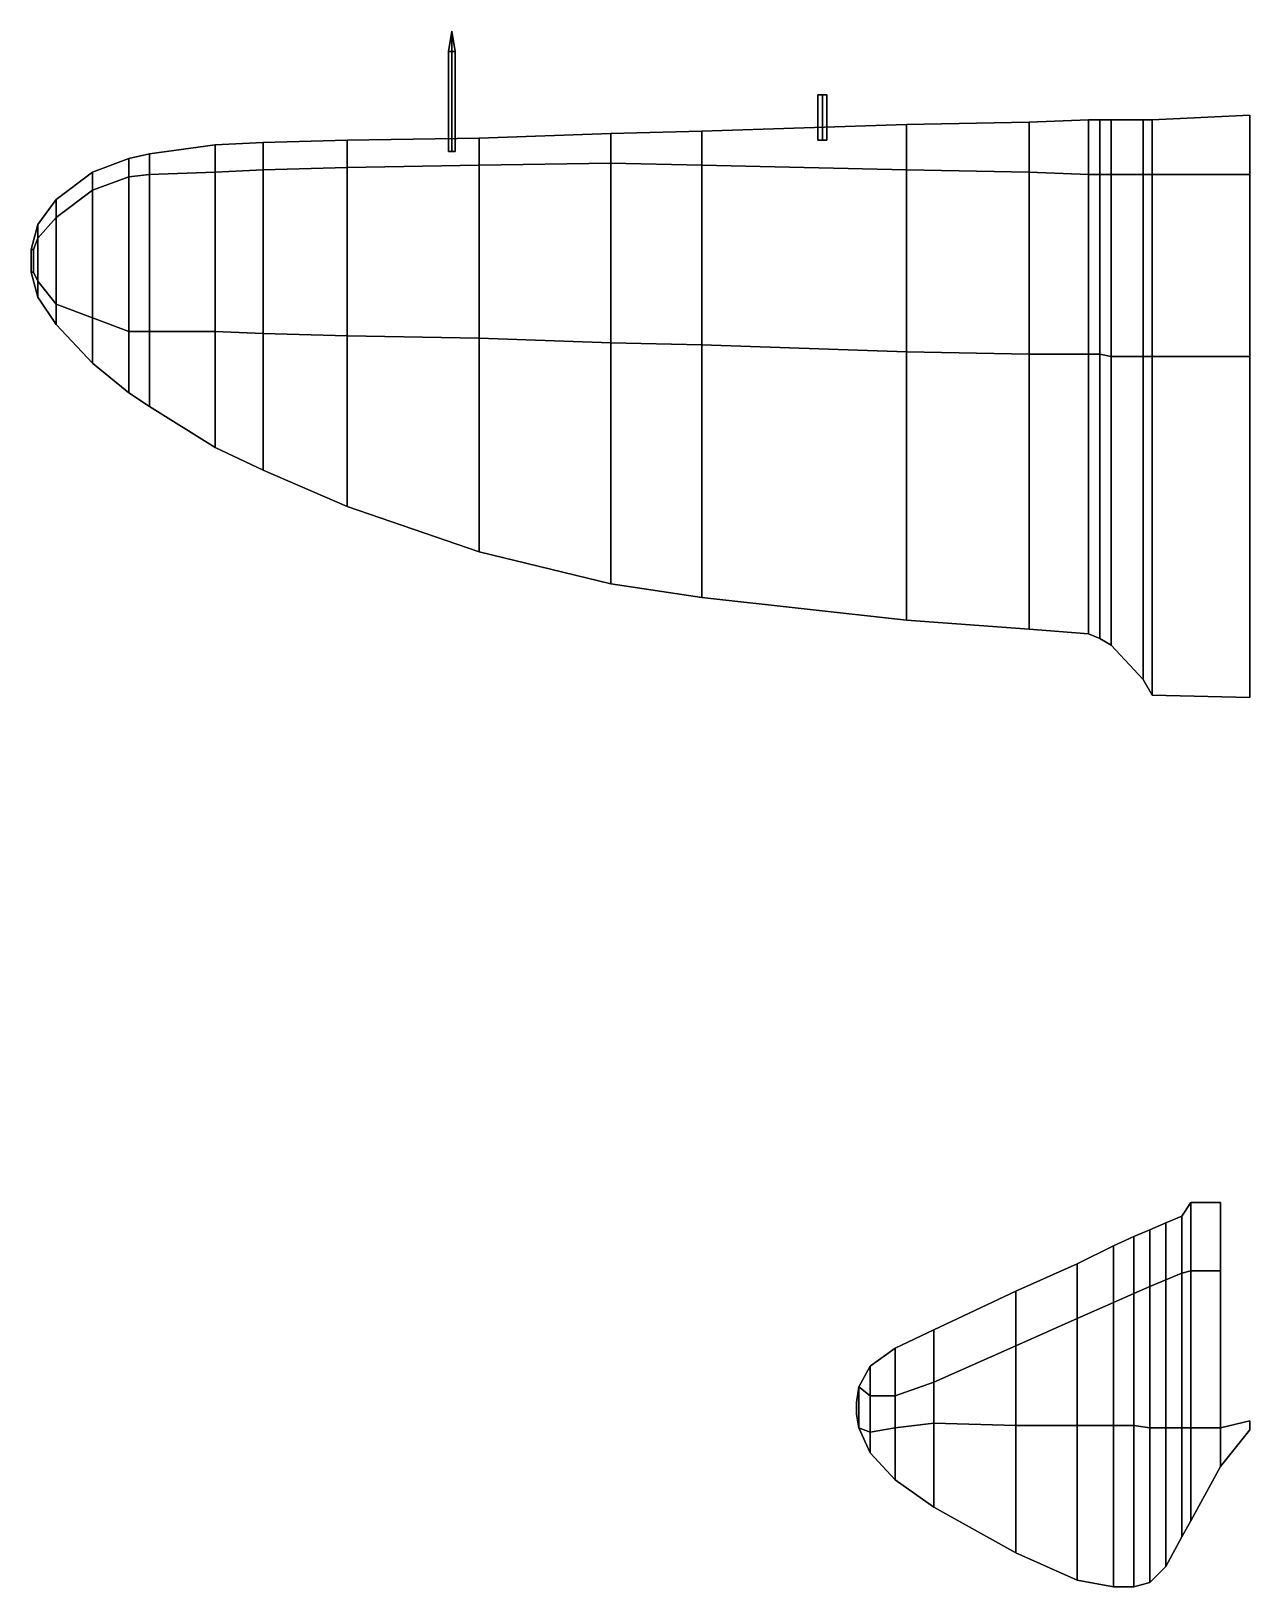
# Model space of a CAD drawing. Extents: x -5.36 to 0, y -4.16 to 2.68.
import ezdxf

# ---------------------------------------------------------------- set-up
doc = ezdxf.new("R2010")
doc.units = 0
doc.layers.add('W2', color=1, linetype='CONTINUOUS')

msp = doc.modelspace()

# ---------------------------------------------------------------- linework, layer by layer
at = {"layer": 'W2'}
for points in [[(-3.51, 2.59, -0.145), (-3.525, 2.59, -0.16), (-3.51, 2.68, -0.16)], [(-3.525, 2.59, -0.16), (-3.51, 2.59, -0.175), (-3.51, 2.68, -0.16)], [(-3.495, 2.59, -0.16), (-3.51, 2.59, -0.145), (-3.51, 2.68, -0.16)], [(-3.51, 2.59, -0.175), (-3.495, 2.59, -0.16), (-3.51, 2.68, -0.16)], [(-3.51, 2.59, -0.175), (-3.525, 2.59, -0.16), (-3.525, 2.15, -0.16), (-3.51, 2.15, -0.175)], [(-3.525, 2.59, -0.16), (-3.51, 2.59, -0.145), (-3.51, 2.15, -0.145), (-3.525, 2.15, -0.16)], [(-3.495, 2.59, -0.16), (-3.51, 2.59, -0.175), (-3.51, 2.15, -0.175), (-3.495, 2.15, -0.16)], [(-3.51, 2.59, -0.145), (-3.495, 2.59, -0.16), (-3.495, 2.15, -0.16), (-3.51, 2.15, -0.145)], [(-1.9, 2.4, -0.27), (-1.88, 2.4, -0.29), (-1.86, 2.4, -0.27), (-1.88, 2.4, -0.25)], [(-1.88, 2.4, -0.29), (-1.9, 2.4, -0.27), (-1.9, 2.2, -0.27), (-1.88, 2.2, -0.29)], [(-1.9, 2.4, -0.27), (-1.88, 2.4, -0.25), (-1.88, 2.2, -0.25), (-1.9, 2.2, -0.27)], [(-1.86, 2.4, -0.27), (-1.88, 2.4, -0.29), (-1.88, 2.2, -0.29), (-1.86, 2.2, -0.27)], [(-1.88, 2.4, -0.25), (-1.86, 2.4, -0.27), (-1.86, 2.2, -0.27), (-1.88, 2.2, -0.25)], [(-2.41, 2.09, -0.36), (-1.51, 2.07, -0.45), (-1.51, 2.27, -0.29), (-2.41, 2.24, -0.24)], [(-2.41, 2.24, -0.24), (-1.51, 2.27, -0.29), (-1.51, 2.07, -0.15), (-2.41, 2.09, -0.11)], [(-1.51, 2.07, -0.45), (-0.97, 2.06, -0.5), (-0.97, 2.28, -0.32), (-1.51, 2.27, -0.29)], [(-1.51, 2.27, -0.29), (-0.97, 2.28, -0.32), (-0.97, 2.06, -0.16), (-1.51, 2.07, -0.15)], [(-0.97, 2.06, -0.5), (-0.71, 2.05, -0.53), (-0.71, 2.29, -0.35), (-0.97, 2.28, -0.32)], [(-0.97, 2.28, -0.32), (-0.71, 2.29, -0.35), (-0.71, 2.05, -0.17), (-0.97, 2.06, -0.16)], [(-0.71, 2.05, -0.53), (-0.66, 2.05, -0.53), (-0.66, 2.29, -0.36), (-0.71, 2.29, -0.35)], [(-0.71, 2.29, -0.35), (-0.66, 2.29, -0.36), (-0.66, 2.05, -0.17), (-0.71, 2.05, -0.17)], [(-0.66, 2.05, -0.53), (-0.61, 2.05, -0.53), (-0.61, 2.29, -0.36), (-0.66, 2.29, -0.36)], [(-0.66, 2.29, -0.36), (-0.61, 2.29, -0.36), (-0.61, 2.05, -0.17), (-0.66, 2.05, -0.17)], [(-0.61, 2.05, -0.53), (-0.47, 2.05, -0.55), (-0.47, 2.29, -0.36), (-0.61, 2.29, -0.36)], [(-0.61, 2.29, -0.36), (-0.47, 2.29, -0.36), (-0.47, 2.05, -0.1), (-0.61, 2.05, -0.17)], [(-0.47, 2.05, -0.55), (-0.43, 2.05, -0.55), (-0.43, 2.29, -0.36), (-0.47, 2.29, -0.36)], [(-0.47, 2.29, -0.36), (-0.43, 2.29, -0.36), (-0.43, 2.05, -0.04), (-0.47, 2.05, -0.1)], [(-0.43, 2.05, -0.55), (0, 2.05, -0.56), (0, 2.31, -0.36), (-0.43, 2.29, -0.36)], [(-0.43, 2.29, -0.36), (0, 2.31, -0.36), (0, 2.05, 0.12), (-0.43, 2.05, -0.04)], [(-4.55, 2.18, -0.08), (-4.34, 2.19, -0.1), (-4.34, 2.07, -0.03), (-4.55, 2.06, -0.02)], [(-4.55, 2.06, -0.15), (-4.34, 2.07, -0.17), (-4.34, 2.19, -0.1), (-4.55, 2.18, -0.08)], [(-4.34, 2.19, -0.1), (-3.97, 2.2, -0.13), (-3.97, 2.08, -0.05), (-4.34, 2.07, -0.03)], [(-4.34, 2.07, -0.17), (-3.97, 2.08, -0.21), (-3.97, 2.2, -0.13), (-4.34, 2.19, -0.1)], [(-3.97, 2.08, -0.21), (-3.39, 2.09, -0.26), (-3.39, 2.21, -0.17), (-3.97, 2.2, -0.13)], [(-3.97, 2.2, -0.13), (-3.39, 2.21, -0.17), (-3.39, 2.09, -0.07), (-3.97, 2.08, -0.05)], [(-3.39, 2.09, -0.26), (-2.81, 2.1, -0.32), (-2.81, 2.23, -0.21), (-3.39, 2.21, -0.17)], [(-3.39, 2.21, -0.17), (-2.81, 2.23, -0.21), (-2.81, 2.1, -0.1), (-3.39, 2.09, -0.07)], [(-2.81, 2.1, -0.32), (-2.41, 2.09, -0.36), (-2.41, 2.24, -0.24), (-2.81, 2.23, -0.21)], [(-2.81, 2.23, -0.21), (-2.41, 2.24, -0.24), (-2.41, 2.09, -0.11), (-2.81, 2.1, -0.1)], [(-4.93, 2.12, -0.06), (-4.84, 2.14, -0.06), (-4.84, 2.05, -0.01), (-4.93, 2.04, -0.01)], [(-4.93, 2.04, -0.11), (-4.84, 2.05, -0.12), (-4.84, 2.14, -0.06), (-4.93, 2.12, -0.06)], [(-4.84, 2.14, -0.06), (-4.55, 2.18, -0.08), (-4.55, 2.06, -0.02), (-4.84, 2.05, -0.01)], [(-4.84, 2.05, -0.12), (-4.55, 2.06, -0.15), (-4.55, 2.18, -0.08), (-4.84, 2.14, -0.06)], [(-5.25, 1.86, -0.07), (-5.09, 1.98, -0.09), (-5.09, 2.06, -0.05), (-5.25, 1.94, -0.03)], [(-5.25, 1.94, -0.03), (-5.09, 2.06, -0.05), (-5.09, 1.98), (-5.25, 1.86)], [(-5.09, 1.98, -0.09), (-4.93, 2.04, -0.11), (-4.93, 2.12, -0.06), (-5.09, 2.06, -0.05)], [(-5.09, 2.06, -0.05), (-4.93, 2.12, -0.06), (-4.93, 2.04, -0.01), (-5.09, 1.98)], [(-4.84, 1.36, -0.12), (-4.55, 1.36, -0.15), (-4.55, 2.06, -0.15), (-4.84, 2.05, -0.12)], [(-4.55, 2.06, -0.02), (-4.55, 1.36, -0.02), (-4.84, 1.36, -0.01), (-4.84, 2.05, -0.01)], [(-4.55, 1.36, -0.15), (-4.34, 1.35, -0.17), (-4.34, 2.07, -0.17), (-4.55, 2.06, -0.15)], [(-4.34, 2.07, -0.03), (-4.34, 1.35, -0.03), (-4.55, 1.36, -0.02), (-4.55, 2.06, -0.02)], [(-4.34, 1.35, -0.17), (-3.97, 1.34, -0.21), (-3.97, 2.08, -0.21), (-4.34, 2.07, -0.17)], [(-3.97, 2.08, -0.05), (-3.97, 1.34, -0.05), (-4.34, 1.35, -0.03), (-4.34, 2.07, -0.03)], [(-3.97, 1.34, -0.21), (-3.39, 1.33, -0.26), (-3.39, 2.09, -0.26), (-3.97, 2.08, -0.21)], [(-3.39, 2.09, -0.07), (-3.39, 1.33, -0.07), (-3.97, 1.34, -0.05), (-3.97, 2.08, -0.05)], [(-3.39, 1.33, -0.26), (-2.81, 1.31, -0.32), (-2.81, 2.1, -0.32), (-3.39, 2.09, -0.26)], [(-2.81, 2.1, -0.1), (-2.81, 1.31, -0.1), (-3.39, 1.33, -0.07), (-3.39, 2.09, -0.07)], [(-2.81, 1.31, -0.32), (-2.41, 1.3, -0.36), (-2.41, 2.09, -0.36), (-2.81, 2.1, -0.32)], [(-2.41, 2.09, -0.11), (-2.41, 1.3, -0.11), (-2.81, 1.31, -0.1), (-2.81, 2.1, -0.1)], [(-2.41, 1.3, -0.36), (-1.51, 1.27, -0.45), (-1.51, 2.07, -0.45), (-2.41, 2.09, -0.36)], [(-1.51, 2.07, -0.15), (-1.51, 1.27, -0.15), (-2.41, 1.3, -0.11), (-2.41, 2.09, -0.11)], [(-1.51, 1.27, -0.45), (-0.97, 1.26, -0.5), (-0.97, 2.06, -0.5), (-1.51, 2.07, -0.45)], [(-0.97, 2.06, -0.16), (-0.97, 1.26, -0.16), (-1.51, 1.27, -0.15), (-1.51, 2.07, -0.15)], [(-0.97, 1.26, -0.5), (-0.71, 1.26, -0.53), (-0.71, 2.05, -0.53), (-0.97, 2.06, -0.5)], [(-0.71, 2.05, -0.17), (-0.71, 1.26, -0.17), (-0.97, 1.26, -0.16), (-0.97, 2.06, -0.16)], [(-5.09, 1.42, -0.09), (-4.93, 1.36, -0.11), (-4.93, 2.04, -0.11), (-5.09, 1.98, -0.09)], [(-4.93, 2.04, -0.01), (-4.93, 1.36, -0.01), (-5.09, 1.42), (-5.09, 1.98)], [(-4.93, 1.36, -0.11), (-4.84, 1.36, -0.12), (-4.84, 2.05, -0.12), (-4.93, 2.04, -0.11)], [(-4.84, 2.05, -0.01), (-4.84, 1.36, -0.01), (-4.93, 1.36, -0.01), (-4.93, 2.04, -0.01)], [(-0.71, 1.26, -0.53), (-0.66, 1.26, -0.53), (-0.66, 2.05, -0.53), (-0.71, 2.05, -0.53)], [(-0.66, 2.05, -0.17), (-0.66, 1.26, -0.17), (-0.71, 1.26, -0.17), (-0.71, 2.05, -0.17)], [(-0.66, 1.26, -0.53), (-0.61, 1.25, -0.53), (-0.61, 2.05, -0.53), (-0.66, 2.05, -0.53)], [(-0.61, 2.05, -0.17), (-0.61, 1.25, -0.17), (-0.66, 1.26, -0.17), (-0.66, 2.05, -0.17)], [(-0.61, 1.25, -0.53), (-0.47, 1.25, -0.55), (-0.47, 2.05, -0.55), (-0.61, 2.05, -0.53)], [(-0.47, 2.05, -0.1), (-0.47, 1.25, -0.1), (-0.61, 1.25, -0.17), (-0.61, 2.05, -0.17)], [(-0.47, 1.25, -0.55), (-0.43, 1.25, -0.55), (-0.43, 2.05, -0.55), (-0.47, 2.05, -0.55)], [(-0.43, 2.05, -0.04), (-0.43, 1.25, -0.04), (-0.47, 1.25, -0.1), (-0.47, 2.05, -0.1)], [(-0.43, 1.25, -0.55), (0, 1.25, -0.56), (0, 2.05, -0.56), (-0.43, 2.05, -0.55)], [(0, 2.05, 0.12), (0, 1.25, 0.12), (-0.43, 1.25, -0.04), (-0.43, 2.05, -0.04)], [(-5.33, 1.83, -0.03), (-5.25, 1.94, -0.03), (-5.25, 1.86), (-5.33, 1.77, -0.01)], [(-5.33, 1.77, -0.05), (-5.25, 1.86, -0.07), (-5.25, 1.94, -0.03), (-5.33, 1.83, -0.03)], [(-5.25, 1.48, -0.07), (-5.09, 1.42, -0.09), (-5.09, 1.98, -0.09), (-5.25, 1.86, -0.07)], [(-5.09, 1.98), (-5.09, 1.42), (-5.25, 1.48), (-5.25, 1.86)], [(-5.33, 1.58, -0.05), (-5.25, 1.48, -0.07), (-5.25, 1.86, -0.07), (-5.33, 1.77, -0.05)], [(-5.25, 1.86), (-5.25, 1.48), (-5.33, 1.58, -0.01), (-5.33, 1.77, -0.01)], [(-5.36, 1.72, -0.03), (-5.33, 1.83, -0.03), (-5.33, 1.77, -0.01), (-5.35, 1.72, -0.01)], [(-5.35, 1.72, -0.04), (-5.33, 1.77, -0.05), (-5.33, 1.83, -0.03), (-5.36, 1.72, -0.03)], [(-5.36, 1.72, -0.03), (-5.36, 1.62, -0.03), (-5.35, 1.62, -0.04), (-5.35, 1.72, -0.04)], [(-5.35, 1.72, -0.01), (-5.35, 1.62, -0.01), (-5.36, 1.62, -0.03), (-5.36, 1.72, -0.03)], [(-5.35, 1.62, -0.04), (-5.33, 1.58, -0.05), (-5.33, 1.77, -0.05), (-5.35, 1.72, -0.04)], [(-5.33, 1.77, -0.01), (-5.33, 1.58, -0.01), (-5.35, 1.62, -0.01), (-5.35, 1.72, -0.01)], [(-5.35, 1.62, -0.01), (-5.33, 1.58, -0.01), (-5.33, 1.51, -0.03), (-5.36, 1.62, -0.03)], [(-5.36, 1.62, -0.03), (-5.33, 1.51, -0.03), (-5.33, 1.58, -0.05), (-5.35, 1.62, -0.04)], [(-5.33, 1.51, -0.03), (-5.25, 1.39, -0.03), (-5.25, 1.48, -0.07), (-5.33, 1.58, -0.05)], [(-5.33, 1.58, -0.01), (-5.25, 1.48), (-5.25, 1.39, -0.03), (-5.33, 1.51, -0.03)], [(-5.25, 1.39, -0.03), (-5.09, 1.22, -0.05), (-5.09, 1.42, -0.09), (-5.25, 1.48, -0.07)], [(-5.25, 1.48), (-5.09, 1.42), (-5.09, 1.22, -0.05), (-5.25, 1.39, -0.03)], [(-5.09, 1.42), (-4.93, 1.36, -0.01), (-4.93, 1.09, -0.06), (-5.09, 1.22, -0.05)], [(-5.09, 1.22, -0.05), (-4.93, 1.09, -0.06), (-4.93, 1.36, -0.11), (-5.09, 1.42, -0.09)], [(-4.93, 1.09, -0.06), (-4.84, 1.03, -0.06), (-4.84, 1.36, -0.12), (-4.93, 1.36, -0.11)], [(-4.93, 1.36, -0.01), (-4.84, 1.36, -0.01), (-4.84, 1.03, -0.06), (-4.93, 1.09, -0.06)], [(-4.84, 1.03, -0.06), (-4.55, 0.85, -0.08), (-4.55, 1.36, -0.15), (-4.84, 1.36, -0.12)], [(-4.84, 1.36, -0.01), (-4.55, 1.36, -0.02), (-4.55, 0.85, -0.08), (-4.84, 1.03, -0.06)], [(-4.55, 0.85, -0.08), (-4.34, 0.75, -0.1), (-4.34, 1.35, -0.17), (-4.55, 1.36, -0.15)], [(-4.55, 1.36, -0.02), (-4.34, 1.35, -0.03), (-4.34, 0.75, -0.1), (-4.55, 0.85, -0.08)], [(-4.34, 0.75, -0.1), (-3.97, 0.59, -0.13), (-3.97, 1.34, -0.21), (-4.34, 1.35, -0.17)], [(-4.34, 1.35, -0.03), (-3.97, 1.34, -0.05), (-3.97, 0.59, -0.13), (-4.34, 0.75, -0.1)], [(-3.97, 0.59, -0.13), (-3.39, 0.39, -0.17), (-3.39, 1.33, -0.26), (-3.97, 1.34, -0.21)], [(-3.97, 1.34, -0.05), (-3.39, 1.33, -0.07), (-3.39, 0.39, -0.17), (-3.97, 0.59, -0.13)], [(-3.39, 0.39, -0.17), (-2.81, 0.25, -0.21), (-2.81, 1.31, -0.32), (-3.39, 1.33, -0.26)], [(-3.39, 1.33, -0.07), (-2.81, 1.31, -0.1), (-2.81, 0.25, -0.21), (-3.39, 0.39, -0.17)], [(-2.81, 0.25, -0.21), (-2.41, 0.19, -0.24), (-2.41, 1.3, -0.36), (-2.81, 1.31, -0.32)], [(-2.81, 1.31, -0.1), (-2.41, 1.3, -0.11), (-2.41, 0.19, -0.24), (-2.81, 0.25, -0.21)], [(-2.41, 0.19, -0.24), (-1.51, 0.09, -0.29), (-1.51, 1.27, -0.45), (-2.41, 1.3, -0.36)], [(-2.41, 1.3, -0.11), (-1.51, 1.27, -0.15), (-1.51, 0.09, -0.29), (-2.41, 0.19, -0.24)], [(-1.51, 0.09, -0.29), (-0.97, 0.05, -0.32), (-0.97, 1.26, -0.5), (-1.51, 1.27, -0.45)], [(-1.51, 1.27, -0.15), (-0.97, 1.26, -0.16), (-0.97, 0.05, -0.32), (-1.51, 0.09, -0.29)], [(-0.97, 0.05, -0.32), (-0.71, 0.03, -0.35), (-0.71, 1.26, -0.53), (-0.97, 1.26, -0.5)], [(-0.97, 1.26, -0.16), (-0.71, 1.26, -0.17), (-0.71, 0.03, -0.35), (-0.97, 0.05, -0.32)], [(-0.71, 0.03, -0.35), (-0.66, 0.01, -0.36), (-0.66, 1.26, -0.53), (-0.71, 1.26, -0.53)], [(-0.71, 1.26, -0.17), (-0.66, 1.26, -0.17), (-0.66, 0.01, -0.36), (-0.71, 0.03, -0.35)], [(-0.66, 0.01, -0.36), (-0.61, -0.02, -0.36), (-0.61, 1.25, -0.53), (-0.66, 1.26, -0.53)], [(-0.66, 1.26, -0.17), (-0.61, 1.25, -0.17), (-0.61, -0.02, -0.36), (-0.66, 0.01, -0.36)], [(-0.61, -0.02, -0.36), (-0.47, -0.17, -0.36), (-0.47, 1.25, -0.55), (-0.61, 1.25, -0.53)], [(-0.61, 1.25, -0.17), (-0.47, 1.25, -0.1), (-0.47, -0.17, -0.36), (-0.61, -0.02, -0.36)], [(-0.47, -0.17, -0.36), (-0.43, -0.24, -0.36), (-0.43, 1.25, -0.55), (-0.47, 1.25, -0.55)], [(-0.47, 1.25, -0.1), (-0.43, 1.25, -0.04), (-0.43, -0.24, -0.36), (-0.47, -0.17, -0.36)], [(-0.43, -0.24, -0.36), (0, -0.25, -0.36), (0, 1.25, -0.56), (-0.43, 1.25, -0.55)], [(-0.43, 1.25, -0.04), (0, 1.25, 0.12), (0, -0.25, -0.36), (-0.43, -0.24, -0.36)], [(-0.37, -2.56, 0.13), (-0.3, -2.53, 0.13), (-0.3, -2.78, 0.18), (-0.37, -2.81, 0.18)], [(-0.37, -2.81, 0.09), (-0.3, -2.78, 0.09), (-0.3, -2.53, 0.13), (-0.37, -2.56, 0.13)], [(-0.3, -2.78, 0.09), (-0.26, -2.77, 0.09), (-0.26, -2.47, 0.13), (-0.3, -2.53, 0.13)], [(-0.3, -2.53, 0.13), (-0.26, -2.47, 0.13), (-0.26, -2.77, 0.18), (-0.3, -2.78, 0.18)], [(-0.26, -2.47, 0.13), (-0.13, -2.47, 0.13), (-0.13, -2.77, 0.19), (-0.26, -2.77, 0.18)], [(-0.26, -2.77, 0.09), (-0.13, -2.77, 0.09), (-0.13, -2.47, 0.13), (-0.26, -2.47, 0.13)], [(-0.51, -2.62, 0.13), (-0.44, -2.59, 0.13), (-0.44, -2.84, 0.18), (-0.51, -2.87, 0.18)], [(-0.51, -2.87, 0.09), (-0.44, -2.84, 0.09), (-0.44, -2.59, 0.13), (-0.51, -2.62, 0.13)], [(-0.44, -2.59, 0.13), (-0.37, -2.56, 0.13), (-0.37, -2.81, 0.18), (-0.44, -2.84, 0.18)], [(-0.44, -2.84, 0.09), (-0.37, -2.81, 0.09), (-0.37, -2.56, 0.13), (-0.44, -2.59, 0.13)], [(-0.76, -2.74, 0.13), (-0.6, -2.66, 0.13), (-0.6, -2.91, 0.18), (-0.76, -2.98, 0.18)], [(-0.76, -2.98, 0.09), (-0.6, -2.91, 0.09), (-0.6, -2.66, 0.13), (-0.76, -2.74, 0.13)], [(-0.6, -2.66, 0.13), (-0.51, -2.62, 0.13), (-0.51, -2.87, 0.18), (-0.6, -2.91, 0.18)], [(-0.6, -2.91, 0.09), (-0.51, -2.87, 0.09), (-0.51, -2.62, 0.13), (-0.6, -2.66, 0.13)], [(-1.03, -2.86, 0.13), (-0.76, -2.74, 0.13), (-0.76, -2.98, 0.18), (-1.03, -3.1, 0.18)], [(-1.03, -3.1, 0.09), (-0.76, -2.98, 0.09), (-0.76, -2.74, 0.13), (-1.03, -2.86, 0.13)], [(-0.37, -3.46, 0.09), (-0.3, -3.46, 0.09), (-0.3, -2.78, 0.09), (-0.37, -2.81, 0.09)], [(-0.3, -2.78, 0.18), (-0.3, -3.46, 0.18), (-0.37, -3.46, 0.18), (-0.37, -2.81, 0.18)], [(-0.3, -3.46, 0.09), (-0.26, -3.46, 0.09), (-0.26, -2.77, 0.09), (-0.3, -2.78, 0.09)], [(-0.26, -2.77, 0.18), (-0.26, -3.46, 0.18), (-0.3, -3.46, 0.18), (-0.3, -2.78, 0.18)], [(-0.26, -3.46, 0.09), (-0.13, -3.46, 0.09), (-0.13, -2.77, 0.09), (-0.26, -2.77, 0.09)], [(-0.13, -2.77, 0.19), (-0.13, -3.46, 0.19), (-0.26, -3.46, 0.18), (-0.26, -2.77, 0.18)], [(-1.39, -3.03, 0.13), (-1.03, -2.86, 0.13), (-1.03, -3.1, 0.18), (-1.39, -3.26, 0.17)], [(-1.39, -3.26, 0.1), (-1.03, -3.1, 0.09), (-1.03, -2.86, 0.13), (-1.39, -3.03, 0.13)], [(-0.6, -3.45, 0.09), (-0.51, -3.45, 0.09), (-0.51, -2.87, 0.09), (-0.6, -2.91, 0.09)], [(-0.51, -2.87, 0.18), (-0.51, -3.45, 0.18), (-0.6, -3.45, 0.18), (-0.6, -2.91, 0.18)], [(-0.51, -3.45, 0.09), (-0.44, -3.46, 0.09), (-0.44, -2.84, 0.09), (-0.51, -2.87, 0.09)], [(-0.44, -2.84, 0.18), (-0.44, -3.46, 0.18), (-0.51, -3.45, 0.18), (-0.51, -2.87, 0.18)], [(-0.44, -3.46, 0.09), (-0.37, -3.46, 0.09), (-0.37, -2.81, 0.09), (-0.44, -2.84, 0.09)], [(-0.37, -2.81, 0.18), (-0.37, -3.46, 0.18), (-0.44, -3.46, 0.18), (-0.44, -2.84, 0.18)], [(-0.76, -3.45, 0.09), (-0.6, -3.45, 0.09), (-0.6, -2.91, 0.09), (-0.76, -2.98, 0.09)], [(-0.6, -2.91, 0.18), (-0.6, -3.45, 0.18), (-0.76, -3.45, 0.18), (-0.76, -2.98, 0.18)], [(-1.03, -3.45, 0.09), (-0.76, -3.45, 0.09), (-0.76, -2.98, 0.09), (-1.03, -3.1, 0.09)], [(-0.76, -2.98, 0.18), (-0.76, -3.45, 0.18), (-1.03, -3.45, 0.18), (-1.03, -3.1, 0.18)], [(-1.56, -3.32, 0.1), (-1.39, -3.26, 0.1), (-1.39, -3.03, 0.13), (-1.56, -3.11, 0.13)], [(-1.56, -3.11, 0.13), (-1.39, -3.03, 0.13), (-1.39, -3.26, 0.17), (-1.56, -3.32, 0.17)], [(-1.67, -3.32, 0.1), (-1.56, -3.32, 0.1), (-1.56, -3.11, 0.13), (-1.67, -3.19, 0.13)], [(-1.67, -3.19, 0.13), (-1.56, -3.11, 0.13), (-1.56, -3.32, 0.17), (-1.67, -3.32, 0.17)], [(-1.39, -3.44, 0.1), (-1.03, -3.45, 0.09), (-1.03, -3.1, 0.09), (-1.39, -3.26, 0.1)], [(-1.03, -3.1, 0.18), (-1.03, -3.45, 0.18), (-1.39, -3.44, 0.17), (-1.39, -3.26, 0.17)], [(-1.72, -3.28, 0.11), (-1.67, -3.32, 0.1), (-1.67, -3.19, 0.13), (-1.72, -3.28, 0.13)], [(-1.72, -3.28, 0.13), (-1.67, -3.19, 0.13), (-1.67, -3.32, 0.17), (-1.72, -3.28, 0.15)], [(-1.73, -3.4, 0.13), (-1.72, -3.46, 0.13), (-1.72, -3.28, 0.13), (-1.73, -3.35, 0.13)], [(-1.72, -3.28, 0.13), (-1.72, -3.46, 0.13), (-1.73, -3.4, 0.13), (-1.73, -3.35, 0.13)], [(-1.72, -3.28, 0.15), (-1.72, -3.46, 0.15), (-1.73, -3.4, 0.13), (-1.73, -3.35, 0.13)], [(-1.73, -3.35, 0.13), (-1.72, -3.28, 0.13), (-1.72, -3.28, 0.15), (-1.73, -3.35, 0.13)], [(-1.73, -3.4, 0.13), (-1.72, -3.46, 0.11), (-1.72, -3.28, 0.11), (-1.73, -3.35, 0.13)], [(-1.73, -3.35, 0.13), (-1.72, -3.28, 0.11), (-1.72, -3.28, 0.13), (-1.73, -3.35, 0.13)], [(-1.72, -3.28, 0.15), (-1.72, -3.46, 0.15), (-1.72, -3.46, 0.13), (-1.72, -3.28, 0.13)], [(-1.72, -3.28, 0.13), (-1.72, -3.46, 0.13), (-1.72, -3.46, 0.15), (-1.72, -3.28, 0.15)], [(-1.72, -3.28, 0.11), (-1.72, -3.46, 0.11), (-1.72, -3.46, 0.13), (-1.72, -3.28, 0.13)], [(-1.72, -3.28, 0.13), (-1.72, -3.46, 0.13), (-1.72, -3.46, 0.11), (-1.72, -3.28, 0.11)], [(-1.72, -3.46, 0.11), (-1.67, -3.48, 0.1), (-1.67, -3.32, 0.1), (-1.72, -3.28, 0.11)], [(-1.67, -3.32, 0.17), (-1.67, -3.48, 0.17), (-1.72, -3.46, 0.15), (-1.72, -3.28, 0.15)], [(-1.56, -3.46, 0.1), (-1.39, -3.44, 0.1), (-1.39, -3.26, 0.1), (-1.56, -3.32, 0.1)], [(-1.39, -3.26, 0.17), (-1.39, -3.44, 0.17), (-1.56, -3.46, 0.17), (-1.56, -3.32, 0.17)], [(-1.67, -3.48, 0.1), (-1.56, -3.46, 0.1), (-1.56, -3.32, 0.1), (-1.67, -3.32, 0.1)], [(-1.56, -3.32, 0.17), (-1.56, -3.46, 0.17), (-1.67, -3.48, 0.17), (-1.67, -3.32, 0.17)], [(-1.73, -3.4, 0.13), (-1.72, -3.46, 0.15), (-1.72, -3.46, 0.13), (-1.73, -3.4, 0.13)], [(-1.73, -3.4, 0.13), (-1.72, -3.46, 0.13), (-1.72, -3.46, 0.11), (-1.73, -3.4, 0.13)], [(-1.72, -3.46, 0.13), (-1.67, -3.57, 0.13), (-1.67, -3.48, 0.1), (-1.72, -3.46, 0.11)], [(-1.72, -3.46, 0.15), (-1.67, -3.48, 0.17), (-1.67, -3.57, 0.13), (-1.72, -3.46, 0.13)], [(-1.67, -3.48, 0.17), (-1.56, -3.46, 0.17), (-1.56, -3.69, 0.13), (-1.67, -3.57, 0.13)], [(-1.67, -3.57, 0.13), (-1.56, -3.69, 0.13), (-1.56, -3.46, 0.1), (-1.67, -3.48, 0.1)], [(-1.56, -3.46, 0.17), (-1.39, -3.44, 0.17), (-1.39, -3.81, 0.13), (-1.56, -3.69, 0.13)], [(-1.56, -3.69, 0.13), (-1.39, -3.81, 0.13), (-1.39, -3.44, 0.1), (-1.56, -3.46, 0.1)], [(-1.39, -3.44, 0.17), (-1.03, -3.45, 0.18), (-1.03, -4.01, 0.13), (-1.39, -3.81, 0.13)], [(-1.39, -3.81, 0.13), (-1.03, -4.01, 0.13), (-1.03, -3.45, 0.09), (-1.39, -3.44, 0.1)], [(-1.03, -4.01, 0.13), (-0.76, -4.13, 0.13), (-0.76, -3.45, 0.09), (-1.03, -3.45, 0.09)], [(-1.03, -3.45, 0.18), (-0.76, -3.45, 0.18), (-0.76, -4.13, 0.13), (-1.03, -4.01, 0.13)], [(-0.76, -3.45, 0.18), (-0.6, -3.45, 0.18), (-0.6, -4.16, 0.13), (-0.76, -4.13, 0.13)], [(-0.76, -4.13, 0.13), (-0.6, -4.16, 0.13), (-0.6, -3.45, 0.09), (-0.76, -3.45, 0.09)], [(-0.6, -3.45, 0.18), (-0.51, -3.45, 0.18), (-0.51, -4.16, 0.13), (-0.6, -4.16, 0.13)], [(-0.6, -4.16, 0.13), (-0.51, -4.16, 0.13), (-0.51, -3.45, 0.09), (-0.6, -3.45, 0.09)], [(-0.51, -3.45, 0.18), (-0.44, -3.46, 0.18), (-0.44, -4.14, 0.13), (-0.51, -4.16, 0.13)], [(-0.51, -4.16, 0.13), (-0.44, -4.14, 0.13), (-0.44, -3.46, 0.09), (-0.51, -3.45, 0.09)], [(-0.44, -3.46, 0.18), (-0.37, -3.46, 0.18), (-0.37, -4.07, 0.13), (-0.44, -4.14, 0.13)], [(-0.44, -4.14, 0.13), (-0.37, -4.07, 0.13), (-0.37, -3.46, 0.09), (-0.44, -3.46, 0.09)], [(-0.37, -3.46, 0.18), (-0.3, -3.46, 0.18), (-0.3, -3.94, 0.13), (-0.37, -4.07, 0.13)], [(-0.37, -4.07, 0.13), (-0.3, -3.94, 0.13), (-0.3, -3.46, 0.09), (-0.37, -3.46, 0.09)], [(-0.3, -3.46, 0.18), (-0.26, -3.46, 0.18), (-0.26, -3.87, 0.13), (-0.3, -3.94, 0.13)], [(-0.3, -3.94, 0.13), (-0.26, -3.87, 0.13), (-0.26, -3.46, 0.09), (-0.3, -3.46, 0.09)], [(-0.26, -3.46, 0.18), (-0.13, -3.46, 0.19), (-0.13, -3.63, 0.13), (-0.26, -3.87, 0.13)], [(-0.26, -3.87, 0.13), (-0.13, -3.63, 0.13), (-0.13, -3.46, 0.09), (-0.26, -3.46, 0.09)], [(-0.13, -3.46, 0.19), (0, -3.43, 0.21), (0, -3.47, 0.13), (-0.13, -3.63, 0.13)], [(-0.13, -3.63, 0.13), (0, -3.47, 0.13), (0, -3.43, 0.06), (-0.13, -3.46, 0.09)]]:
    msp.add_3dface(points, dxfattribs=at)

doc.saveas('drawing.dxf')
